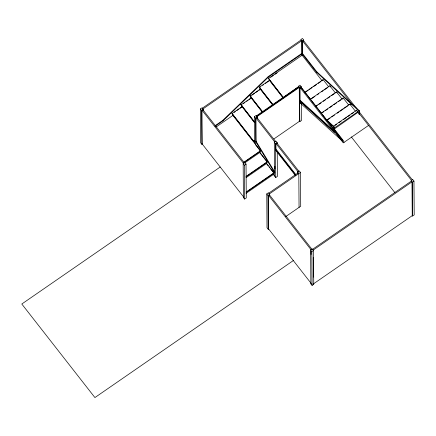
<?xml version="1.0" encoding="UTF-8"?>
<svg xmlns="http://www.w3.org/2000/svg" width="436" height="436" viewBox="0 0 436 436"><rect width="100%" height="100%" fill="white"/><g stroke="black" fill="none" stroke-linecap="round" stroke-linejoin="round"><path stroke-width="0.65" d="M299.303 101.228L299.63 98.798M214.861 125.851L222.698 120.445L268.189 76.643L301.81 53.432L301.723 40.75L202.936 108.962M352.419 104.804L302.442 40.853L302.53 53.535L268.494 77.036L223.003 120.832L215.166 126.244M298.644 86.682L256.908 116.695L299.249 87.467L298.644 86.682L256.303 115.922M300.802 86.993L300.023 87.538L300.11 100.291L333.769 130.713L333.3 131.034L299.646 100.612L300.11 100.291M333.289 130.053L333.284 129.383L334.118 128.805L334.101 126.658L325.016 118.434M243.577 163.418L201.993 110.21L202.233 144.022L201.814 144.305L200.598 142.746L200.364 108.94L202.021 107.796L203.241 109.354L203.247 110.706M202.326 108.183L301.113 39.97M201.814 144.305L201.579 110.499L203.241 109.354M302.028 41.142L303.685 39.992L302.47 38.433L300.807 39.583L302.028 41.142L302.126 55.23M283.068 97.424L268.505 78.442L302.54 54.941M270.707 77.276L273.388 75.423M275.002 74.311L277.149 72.828M269.35 80.333L259.393 87.211L259.393 87.565L272.702 104.596M259.393 87.565L260.221 86.993M262.663 85.309L263.736 84.562M265.35 83.45L268.571 81.227M251.937 95.19L254.624 93.337M255.698 92.596L257.845 91.108M258.924 90.366L260.532 89.255M243.359 103.588L244.972 102.476M246.585 101.365L248.198 100.253M249.272 99.512L251.419 98.024M234.246 112.357L235.32 111.616M236.933 110.504L239.081 109.022M240.154 108.281L242.307 106.798M216.212 126.936L232.895 115.415L232.889 114.477M301.81 53.432L316.432 72.142L316.847 71.853L359.607 110.935L359.629 114.025L411.502 180.4M254.526 143.09L254.341 116.679L255.997 115.535L257.218 117.093L257.229 118.445M298.344 87.582L298.338 86.295L299.995 85.151L301.216 86.71L301.227 87.99M256.608 116.314L299.401 86.764L343.268 142.894L368.545 125.437M259.894 149.962L259.894 150.316L255.747 145.003L255.556 118.238L257.218 117.093M301.331 103.343L301.45 120.521L299.794 121.666L299.554 87.854L301.216 86.71M304.421 92.574L323.13 79.657L328.815 86.933M305.522 92.17L308.274 90.268M309.375 89.511L312.127 87.609M313.778 86.47L316.525 84.568M318.176 83.429L320.929 81.532M322.03 80.769L323.13 79.657M310.007 99.446L329.812 85.767L335.497 93.048M311.658 98.656L314.961 96.378M317.163 94.857L318.809 93.718M321.561 91.822L323.212 90.683M324.313 89.92L327.616 87.641M254.51 140.981L253.73 141.515L254.504 140.626M256.553 141.144L255.719 141.716L274.506 172.58L274.92 172.291L256.139 141.428L255.97 117.949L274.707 141.923M220.202 167.021L21.8 304.012L94.912 397.567L293.314 260.57M315.588 106.319L336.499 91.882L342.135 99.092M316.144 106.286L317.245 105.528M318.89 104.389L321.092 102.869M323.294 101.348L325.496 99.828M327.698 98.313L329.899 96.792M331.545 95.653L334.298 93.751M273.863 138.975L299.483 121.279L299.249 87.451M243.822 162.257L260.499 150.742L232.59 115.028M243.822 162.612L260.505 151.096L260.499 150.742M243.163 163.707L244.825 162.557L246.04 164.116L246.275 197.928L244.618 199.072L243.397 197.513L243.163 163.707L244.378 165.266L244.618 199.072M274.527 176.019L274.293 142.212L275.955 141.062L277.171 142.621L277.182 143.875M244.896 162.792L259.911 152.426L259.9 150.845M244.378 165.266L246.04 164.116M277.236 151.641L277.405 176.433L275.748 177.577L275.508 143.771L277.171 142.621M321.174 113.186L343.181 97.991L348.816 105.201M322.275 112.777L323.926 111.638M325.578 110.499L327.779 108.978M329.431 107.839L332.178 105.943M333.829 104.798L336.581 102.901M338.232 101.762L340.985 99.86M342.086 99.103L343.181 97.991M298.011 171.74L275.928 143.482L275.966 149.117L275.552 149.406L295.553 175M326.76 120.058L349.868 104.1L355.503 111.311M327.311 120.031L330.063 118.129M331.714 116.99L334.461 115.088M337.213 113.191L338.865 112.052M339.966 111.289L343.268 109.011M344.369 108.253L347.666 105.97M246.089 176.373L267.219 161.783L259.911 152.426M246.095 176.727L267.224 162.138L267.219 161.783M350.473 104.88L350.893 104.591M246.057 177.675L266.63 163.467L266.614 161.353L267.224 162.138M355.427 107.779L355.841 107.496M333.442 126.168L356.55 110.21L359.21 114.314L359.629 114.025M335.093 125.377L336.745 124.238M338.946 122.718L341.148 121.197M343.35 119.682L346.647 117.398M347.748 116.641L349.95 115.12M351.601 113.981L353.803 112.461M344.097 142.321L300.84 86.971L333.698 129.094L333.687 126.947L334.101 126.658M333.093 128.309L333.507 128.026M334.112 128.108L358.185 111.48M357.771 112.123L358.185 111.834M359.21 114.314L359.188 111.224L359.607 110.935M332.924 129.955L358.19 112.188M246.138 192.02L273.939 172.825L266.63 163.467M246.138 192.374L273.944 173.174L273.939 172.825M299.646 100.967L334.232 132.228L335.061 131.656M246.1 193.322L273.35 174.509L273.339 173.452M243.397 197.513L243.811 197.23M297.603 173.283L297.597 172.029L299.26 170.885L300.475 172.443L300.709 206.25L285.705 216.61M311.053 249.757L268.407 195.186L268.641 228.998L268.227 229.282L267.006 227.723L266.772 193.916L268.429 192.767L269.65 194.325L269.661 195.677M268.734 193.159L298.208 172.809M300.475 172.443L269.344 193.938L269.355 195.29M268.227 229.282L267.987 195.475L269.65 194.325M310.639 250.046L312.296 248.896L313.517 250.455L313.751 284.267L312.094 285.411L310.873 283.852L310.639 250.046L311.854 251.605L312.094 285.411M312.601 249.288L411.388 181.076M313.212 250.068L411.998 181.856L412.233 215.667L412.538 216.054L414.2 214.91L413.966 181.098L412.745 179.539L411.083 180.689L412.303 182.248L412.538 216.054M311.854 251.605L313.517 250.455M412.303 182.248L413.966 181.098M310.873 283.852L311.288 283.569L268.641 228.998M412.233 215.667L313.446 283.874L313.751 284.267M300.191 102.978L340.985 139.798M326.984 120.881L333.687 126.947M316.432 72.142L359.188 111.224M332.908 129.645L333.769 130.713M299.794 121.666L299.178 120.892L299.794 121.666L299.374 111.027M303.271 40.281L356.964 108.984M359.477 112.199L412.331 179.828M357.16 111.344L356.55 110.21M337.11 93.01L336.499 91.882M330.423 86.9L329.812 85.767M302.53 53.535L316.847 71.853M301.821 54.838L322.09 80.774M351.334 136.92L394.956 192.739M334.118 128.811L343.312 140.577L342.483 141.15L333.284 129.383M298.338 86.295L299.554 87.854M333.3 131.034L334.232 132.228M268.189 76.643L268.494 77.036M268.505 78.442L283.476 97.604M269.045 79.946L283.078 97.898M259.088 86.824L273.116 104.776M259.932 88.715L272.718 105.071M249.97 95.593L262.755 111.948M249.975 95.947L262.341 111.769M250.82 97.484L262.352 112.248M256.804 117.377L275.536 141.351M276.756 142.91L298.84 171.168M254.341 116.679L255.556 118.238M274.293 142.212L275.508 143.771M297.597 172.029L298.813 173.588L299.052 207.4M275.966 149.117L295.968 174.711M240.857 104.362L254.471 121.786M240.857 104.716L254.471 122.14M241.702 106.259L254.488 122.614M275.557 150.109L295.559 175.703M231.794 113.098L253.73 141.166M253.73 141.515L232.099 113.84L232.099 113.491L242.007 106.646L242.002 105.588M259.72 152.535L266.004 160.573M266.44 163.576L268.118 165.718M268.952 166.792L269.791 167.865M270.631 168.939L273.334 172.394L273.328 172.046M273.35 174.509L275.748 177.577M222.698 120.445L223.003 120.832M202.827 109.638L244.405 162.846M269.235 194.614L311.882 249.185M200.364 108.94L201.579 110.499M266.772 193.916L267.987 195.475M201.928 143.629L243.397 196.696M349.868 104.1L349.868 104.449M313.266 257.507L313.402 277.116M311.064 251.109L311.086 254.493M303.685 39.992L303.696 41.349M300.486 101.539L300.497 103.256M274.876 166.22L274.898 168.917M260.232 88.05L260.238 89.108L250.275 95.985L250.28 96.334M259.284 149.183L259.284 149.537M257.709 147.172L257.714 147.521M251.114 96.819L251.125 97.877L241.163 104.754L241.163 105.109"/></g></svg>
